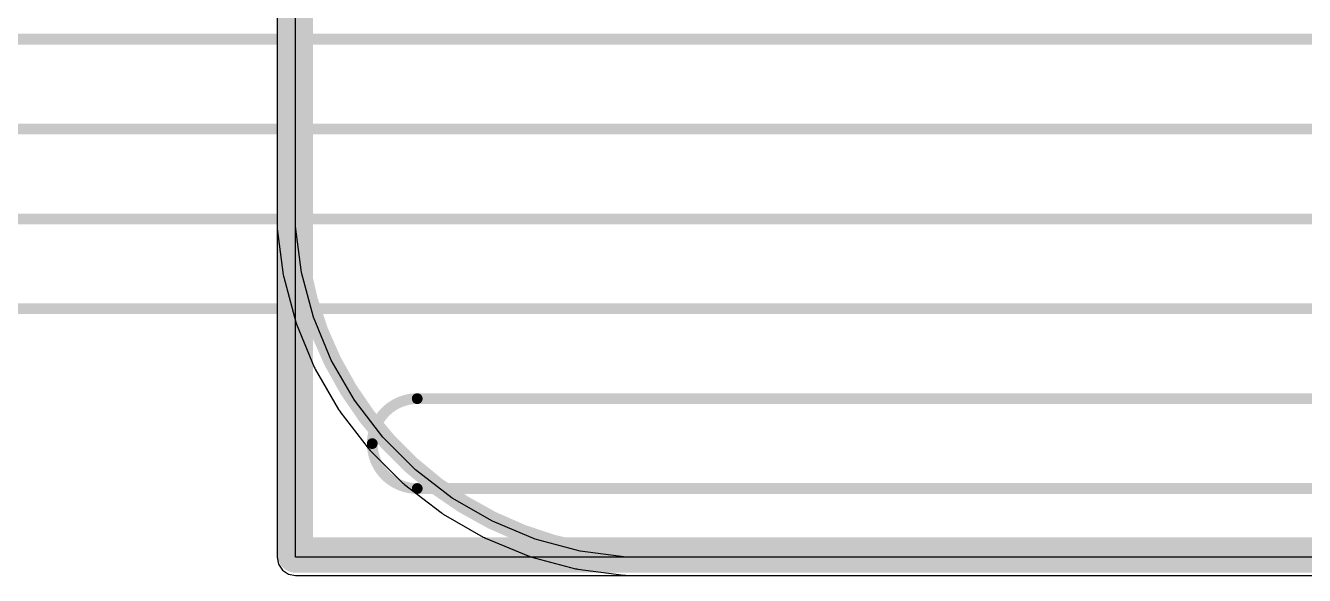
# Model space of a CAD drawing. Header units: inches. Extents: x -22 to 5433, y -38 to 5417.
# Drawn here: x 29.34 to 47.4, y -27.28 to -19.51 of the extents above; entities that cross this region are included whole.
import ezdxf

# ---------------------------------------------------------------- set-up
doc = ezdxf.new("R2010")
doc.units = ezdxf.units.IN
for name, color, linetype in [('Board_outline', 216, 'Continuous'), ('Bottom Layer', 5, 'Continuous'), ('Dimensions', 6, 'Continuous'), ('Multi-Layer', 9, 'Continuous'), ('Top Layer', 1, 'Continuous')]:
    doc.layers.add(name, color=color, linetype=linetype)

msp = doc.modelspace()

# ---------------------------------------------------------------- linework, layer by layer
at = {"layer": 'Board_outline', "const_width": 0.254}
for points in [[(33.148, -22.019), (33.148, -9.011)], [(38.148, -27.019), (51.148, -27.019)]]:
    msp.add_lwpolyline(points, dxfattribs=at)
at = {"layer": 'Board_outline', "const_width": 0.127}
for points in [[(33.085, -22.019, 1), (33.212, -22.019, 1)], [(33.085, -22.019, 1), (33.212, -22.019, 1)], [(38.085, -27.019, 1), (38.212, -27.019, 1)], [(38.085, -27.019, 1), (38.212, -27.019, 1)]]:
    msp.add_lwpolyline(points, format="xyb", close=True, dxfattribs=at)
at = {"layer": 'Board_outline', "const_width": 0.254}
msp.add_lwpolyline([(38.148, -27.019, -0.414214), (33.148, -22.019)], format="xyb", dxfattribs=at)
at = {"layer": 'Bottom Layer'}
for p, q in [((32.889, -9.011), (32.889, -22.019)), ((32.889, -22.019), (32.889, -22.347)), ((32.889, -22.347), (32.892, -22.363)), ((32.892, -22.363), (32.891, -22.381)), ((32.891, -22.381), (32.977, -23.03)), ((32.977, -23.03), (32.982, -23.047)), ((32.982, -23.047), (32.984, -23.064)), ((32.984, -23.064), (33.153, -23.697)), ((33.153, -23.697), (33.161, -23.712)), ((33.161, -23.712), (33.164, -23.729)), ((33.164, -23.729), (33.415, -24.334)), ((33.415, -24.334), (33.424, -24.349)), ((33.424, -24.349), (33.43, -24.365)), ((33.43, -24.365), (33.758, -24.932)), ((33.758, -24.932), (33.769, -24.945)), ((33.769, -24.945), (33.776, -24.96)), ((33.776, -24.96), (34.175, -25.48)), ((34.175, -25.48), (34.188, -25.492)), ((34.188, -25.492), (34.198, -25.506)), ((34.198, -25.506), (34.661, -25.969)), ((34.661, -25.969), (34.675, -25.979)), ((34.675, -25.979), (34.687, -25.992)), ((34.687, -25.992), (35.207, -26.391)), ((35.207, -26.391), (35.222, -26.398)), ((35.222, -26.398), (35.235, -26.41)), ((35.235, -26.41), (35.802, -26.737)), ((35.802, -26.737), (35.819, -26.743)), ((35.819, -26.743), (35.833, -26.752)), ((35.833, -26.752), (36.438, -27.003)), ((36.438, -27.003), (36.455, -27.006)), ((36.455, -27.006), (36.47, -27.014)), ((36.47, -27.014), (37.104, -27.184)), ((37.104, -27.184), (37.121, -27.185)), ((37.121, -27.185), (37.137, -27.19)), ((37.137, -27.19), (37.787, -27.276)), ((37.787, -27.276), (37.804, -27.275)), ((37.804, -27.275), (37.82, -27.278)), ((37.82, -27.278), (51.476, -27.278))]:
    msp.add_line(p, q, dxfattribs=at)
at = {"layer": 'Dimensions'}
for points, const_width in [([(33.148, -26.989), (33.148, -4.039)], 0.5), ([(29.027, -19.7), (54.427, -19.7)], 0.152), ([(29.027, -19.7), (54.427, -19.7)], 0.152), ([(29.027, -20.97), (54.427, -20.97)], 0.152), ([(29.027, -20.97), (54.427, -20.97)], 0.152), ([(29.027, -22.24), (54.427, -22.24)], 0.152), ([(29.027, -22.24), (54.427, -22.24)], 0.152), ([(29.027, -23.51), (54.427, -23.51)], 0.152), ([(29.027, -23.51), (54.427, -23.51)], 0.152), ([(34.869, -24.78), (54.427, -24.78)], 0.152), ([(34.869, -26.05), (54.427, -26.05)], 0.152), ([(33.148, -26.989), (56.148, -26.989)], 0.5), ([(38.529, -27.019), (61.468, -27.019)], 0.254)]:
    msp.add_lwpolyline(points, dxfattribs=dict(at, const_width=const_width))
at = {"layer": 'Dimensions', "const_width": 0.152}
for points in [[(34.234, -25.415, -0.414214), (34.869, -24.78)], [(34.869, -26.05, -0.414214), (34.234, -25.415)]]:
    msp.add_lwpolyline(points, format="xyb", dxfattribs=at)
at = {"layer": 'Dimensions'}
for points, const_width in [([(34.831, -24.78, 1), (34.907, -24.78, 1)], 0.0762), ([(34.831, -24.78, 1), (34.907, -24.78, 1)], 0.0762), ([(34.196, -25.415, 1), (34.272, -25.415, 1)], 0.0762), ([(34.196, -25.415, 1), (34.272, -25.415, 1)], 0.0762), ([(34.831, -26.05, 1), (34.907, -26.05, 1)], 0.0762), ([(34.831, -26.05, 1), (34.907, -26.05, 1)], 0.0762), ([(33.023, -26.989, 1), (33.273, -26.989, 1)], 0.25), ([(33.023, -26.989, 1), (33.273, -26.989, 1)], 0.25), ([(38.466, -27.019, 1), (38.593, -27.019, 1)], 0.127)]:
    msp.add_lwpolyline(points, format="xyb", close=True, dxfattribs=dict(at, const_width=const_width))
at = {"layer": 'Multi-Layer'}
for p, q in [((33.148, -22.019), (33.148, -9.011)), ((33.148, -22.019), (33.148, -22.019)), ((33.148, -22.347), (33.148, -22.019)), ((33.234, -22.997), (33.148, -22.347)), ((33.403, -23.63), (33.234, -22.997)), ((33.654, -24.235), (33.403, -23.63)), ((33.982, -24.803), (33.654, -24.235)), ((34.381, -25.323), (33.982, -24.803)), ((34.844, -25.786), (34.381, -25.323)), ((35.364, -26.185), (34.844, -25.786)), ((35.932, -26.513), (35.364, -26.185)), ((36.537, -26.764), (35.932, -26.513)), ((37.171, -26.933), (36.537, -26.764)), ((37.82, -27.019), (37.171, -26.933)), ((38.148, -27.019), (37.82, -27.019)), ((51.148, -27.019), (38.148, -27.019))]:
    msp.add_line(p, q, dxfattribs=at)
at = {"layer": 'Top Layer'}
for p, q in [((33.148, -27.019), (33.148, -4.039)), ((32.889, -9.011), (32.889, -22.019)), ((32.889, -22.019), (32.889, -22.347)), ((32.889, -22.347), (32.889, -27.019)), ((32.889, -27.019), (32.909, -27.118)), ((56.148, -27.019), (33.148, -27.019)), ((32.909, -27.118), (32.965, -27.202)), ((32.965, -27.202), (33.049, -27.258)), ((33.049, -27.258), (33.148, -27.278)), ((33.148, -27.278), (56.148, -27.278))]:
    msp.add_line(p, q, dxfattribs=at)

doc.saveas('drawing.dxf')
